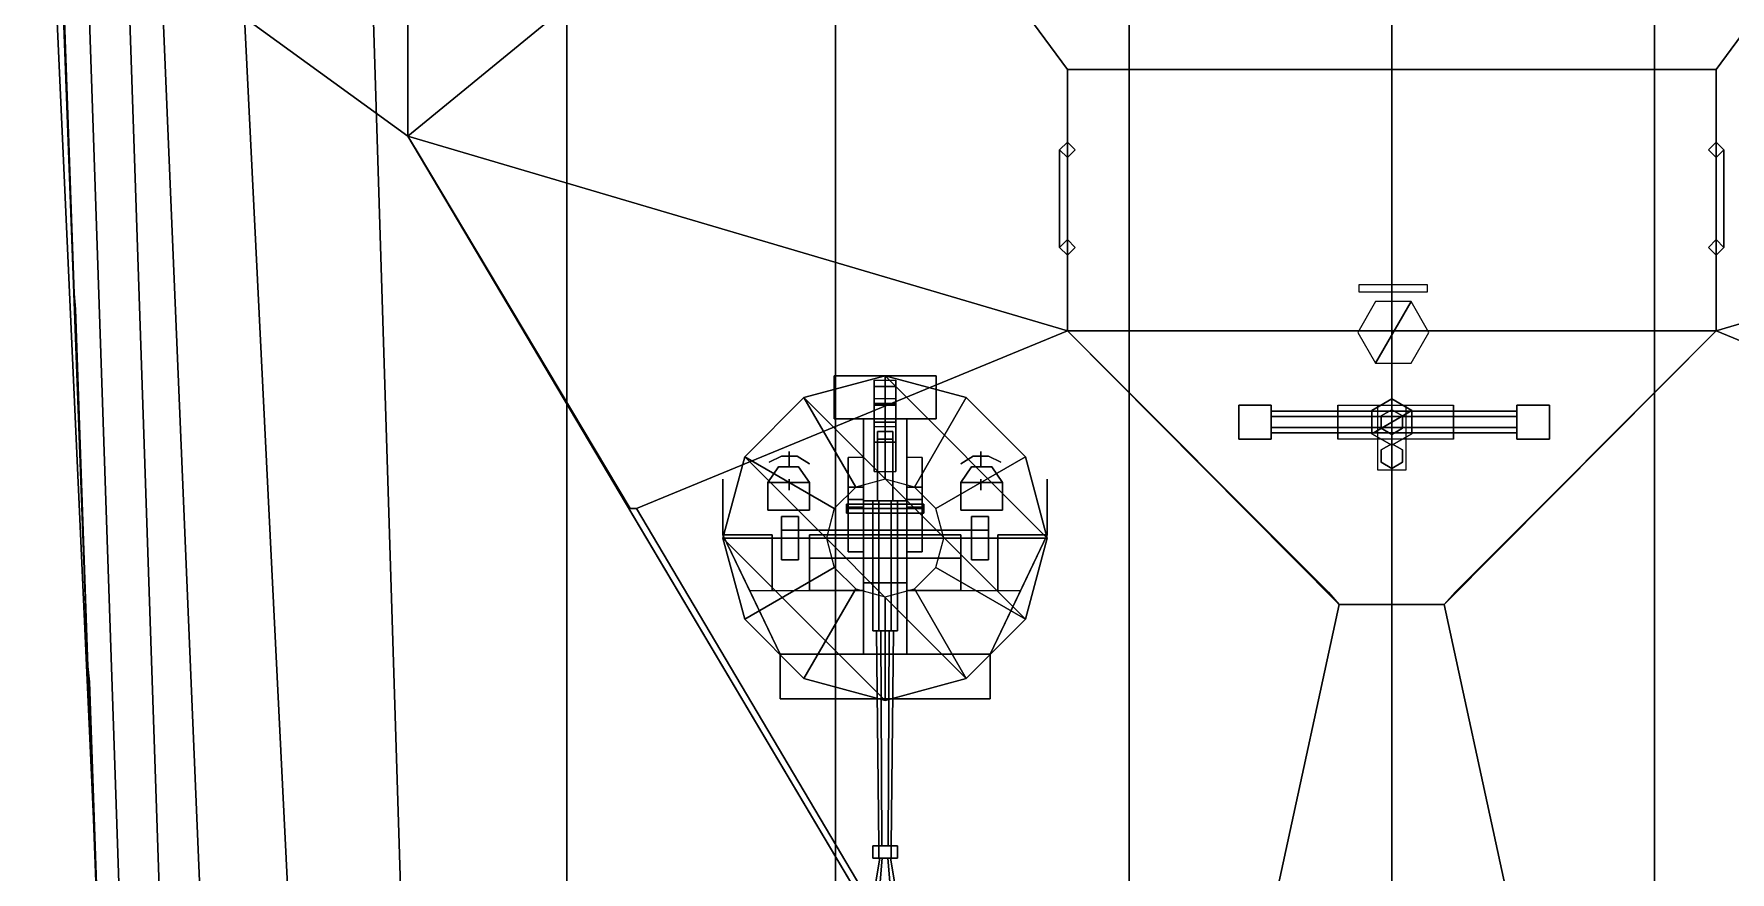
# Model space of a CAD drawing. Header units: millimetres. Extents: x -9 to 9, y -100 to 98.
# Drawn here: x -8.79 to 2.19, y -44.57 to -39.15 of the extents above; entities that cross this region are included whole.
import ezdxf

# ---------------------------------------------------------------- set-up
doc = ezdxf.new("R2010")
doc.units = ezdxf.units.MM
for name, color, linetype in [('gun', 1, 'Continuous'), ('railings', 6, 'Continuous'), ('rangefinders', 2, 'Continuous'), ('sleeve', 5, 'Continuous'), ('superstructure', 3, 'Continuous'), ('turret', 2, 'Continuous')]:
    doc.layers.add(name, color=color, linetype=linetype)

msp = doc.modelspace()

# ---------------------------------------------------------------- linework, layer by layer
for points in [[(-8.68, -38.17, 3.52), (-8.46, -38.17, 0.64), (-7.96, -52.88, 1.16), (-8.01, -52.88, 3.52)], [(-8.63, -38.17, 4.91), (-8.68, -38.17, 3.52), (-8.01, -52.88, 3.52), (-8.08, -52.88, 4.91)], [(-8.46, -38.17, 0.64), (-8.2, -38.17, -1.15), (-7.7, -52.88, -0.1), (-7.96, -52.88, 1.16)], [(-8.2, -38.17, -1.15), (-7.99, -38.17, -1.86), (-7.37, -52.88, -1.01), (-7.7, -52.88, -0.1)], [(-7.99, -38.17, -1.86), (-7.47, -38.17, -2.84), (-6.74, -52.88, -2.09), (-7.37, -52.88, -1.01)], [(-7.47, -38.17, -2.84), (-6.62, -38.17, -3.81), (-6.16, -52.88, -2.72), (-6.74, -52.88, -2.09)], [(-6.62, -38.17, -3.81), (-5.34, -38.17, -4.64), (-5.34, -52.88, -3.38), (-6.16, -52.88, -2.72)], [(-5.34, -38.17, -4.64), (-3.6, -38.17, -5.19), (-3.6, -52.88, -4.47), (-5.34, -52.88, -3.38)], [(-3.6, -38.17, -5.19), (-1.7, -38.17, -5.62), (-1.7, -52.88, -5.37), (-3.6, -52.88, -4.47)], [(0, -52.88, -5.97), (-1.7, -52.88, -5.37), (-1.7, -38.17, -5.62), (0, -38.17, -5.97)], [(0, -38.17, -5.97), (1.7, -38.17, -5.62), (1.7, -52.88, -5.37), (0, -52.88, -5.97)], [(3.6, -52.88, -4.47), (1.7, -52.88, -5.37), (1.7, -38.17, -5.62), (3.6, -38.17, -5.19)]]:
    msp.add_3dface(points)
at = {"layer": 'gun'}
for points in [[(-3.3, -44.4, 8.275), (-3.32, -44.4, 8.31), (-3.335, -43.01, 8.31), (-3.308, -43.01, 8.262)], [(-3.32, -44.4, 8.31), (-3.3, -44.4, 8.345), (-3.308, -43.01, 8.358), (-3.335, -43.01, 8.31)], [(-3.3, -44.4, 8.345), (-3.26, -44.4, 8.345), (-3.253, -43.01, 8.358), (-3.308, -43.01, 8.358)], [(-3.26, -44.4, 8.275), (-3.3, -44.4, 8.275), (-3.308, -43.01, 8.262), (-3.253, -43.01, 8.262)], [(-3.24, -44.4, 8.31), (-3.26, -44.4, 8.275), (-3.253, -43.01, 8.262), (-3.225, -43.01, 8.31)], [(-3.26, -44.4, 8.345), (-3.24, -44.4, 8.31), (-3.225, -43.01, 8.31), (-3.253, -43.01, 8.358)], [(-3.24, -44.4, 8.241), (-3.32, -44.4, 8.241), (-3.36, -44.4, 8.31), (-3.2, -44.4, 8.31)], [(-3.2, -44.4, 8.31), (-3.36, -44.4, 8.31), (-3.32, -44.4, 8.379), (-3.24, -44.4, 8.379)], [(-3.36, -44.4, 8.31), (-3.32, -44.4, 8.241), (-3.32, -44.48, 8.241), (-3.36, -44.48, 8.31)], [(-3.32, -44.4, 8.379), (-3.36, -44.4, 8.31), (-3.36, -44.48, 8.31), (-3.32, -44.48, 8.379)], [(-3.24, -44.4, 8.379), (-3.32, -44.4, 8.379), (-3.32, -44.48, 8.379), (-3.24, -44.48, 8.379)], [(-3.32, -44.4, 8.241), (-3.24, -44.4, 8.241), (-3.24, -44.48, 8.241), (-3.32, -44.48, 8.241)], [(-3.24, -44.4, 8.241), (-3.2, -44.4, 8.31), (-3.2, -44.48, 8.31), (-3.24, -44.48, 8.241)], [(-3.2, -44.4, 8.31), (-3.24, -44.4, 8.379), (-3.24, -44.48, 8.379), (-3.2, -44.48, 8.31)], [(-3.2, -44.48, 8.31), (-3.36, -44.48, 8.31), (-3.32, -44.48, 8.241), (-3.24, -44.48, 8.241)], [(-3.24, -44.48, 8.379), (-3.32, -44.48, 8.379), (-3.36, -44.48, 8.31), (-3.2, -44.48, 8.31)], [(-3.315, -44.48, 8.31), (-3.298, -44.48, 8.28), (-3.313, -44.66, 8.254), (-3.345, -44.66, 8.31)], [(-3.298, -44.48, 8.34), (-3.315, -44.48, 8.31), (-3.345, -44.66, 8.31), (-3.313, -44.66, 8.366)], [(-3.298, -44.48, 8.28), (-3.263, -44.48, 8.28), (-3.248, -44.66, 8.254), (-3.313, -44.66, 8.254)], [(-3.263, -44.48, 8.34), (-3.298, -44.48, 8.34), (-3.313, -44.66, 8.366), (-3.248, -44.66, 8.366)], [(-3.263, -44.48, 8.28), (-3.245, -44.48, 8.31), (-3.215, -44.66, 8.31), (-3.248, -44.66, 8.254)], [(-3.245, -44.48, 8.31), (-3.263, -44.48, 8.34), (-3.248, -44.66, 8.366), (-3.215, -44.66, 8.31)]]:
    msp.add_3dface(points, dxfattribs=at)
at = {"layer": 'railings'}
for points in [[(-6.37, -39.81, 8.29), (-6.37, -37.29, 8.29), (-6.37, -37.29, 8.18), (-6.37, -39.81, 8.18)], [(-6.37, -39.81, 8.18), (-6.37, -37.29, 8.18), (-6.37, -37.29, 8.29), (-6.37, -39.81, 8.29)], [(-6.37, -39.81, 7.82), (-6.37, -37.29, 7.82), (-6.37, -37.29, 7.71), (-6.37, -39.81, 7.71)], [(-6.37, -39.81, 7.71), (-6.37, -37.29, 7.71), (-6.37, -37.29, 7.82), (-6.37, -39.81, 7.82)], [(-8.53, -40.83, 5.83), (-8.62, -38.27, 5.83), (-8.62, -38.27, 5.94), (-8.53, -40.83, 5.94)], [(-8.53, -40.83, 5.94), (-8.62, -38.27, 5.94), (-8.62, -38.27, 5.83), (-8.53, -40.83, 5.83)], [(-8.53, -40.83, 5.47), (-8.62, -38.27, 5.47), (-8.62, -38.27, 5.36), (-8.53, -40.83, 5.36)], [(-8.53, -40.83, 5.36), (-8.62, -38.27, 5.36), (-8.62, -38.27, 5.47), (-8.53, -40.83, 5.47)], [(-2.1, -39.85, 10.93), (-2.1, -39.38, 10.93), (-2.1, -39.38, 11.04), (-2.1, -39.85, 11.04)], [(-2.1, -39.85, 11.04), (-2.1, -39.38, 11.04), (-2.1, -39.38, 10.93), (-2.1, -39.85, 10.93)], [(-2.1, -39.85, 11.51), (-2.1, -39.38, 11.51), (-2.1, -39.38, 11.4), (-2.1, -39.85, 11.4)], [(-2.1, -39.85, 11.4), (-2.1, -39.38, 11.4), (-2.1, -39.38, 11.51), (-2.1, -39.85, 11.51)], [(-2.01, -39.38, 10.48), (-2.01, -39.38, 11.51), (-2.1, -39.38, 11.51), (-2.1, -39.38, 10.48)], [(-2.1, -39.38, 10.48), (-2.1, -39.38, 11.51), (-2.01, -39.38, 11.51), (-2.01, -39.38, 10.48)], [(2.01, -39.38, 10.93), (-2.01, -39.38, 10.93), (-2.01, -39.38, 11.04), (2.01, -39.38, 11.04)], [(2.01, -39.38, 11.04), (-2.01, -39.38, 11.04), (-2.01, -39.38, 10.93), (2.01, -39.38, 10.93)], [(2.01, -39.38, 11.51), (-2.01, -39.38, 11.51), (-2.01, -39.38, 11.4), (2.01, -39.38, 11.4)], [(2.01, -39.38, 11.4), (-2.01, -39.38, 11.4), (-2.01, -39.38, 11.51), (2.01, -39.38, 11.51)], [(2.1, -39.38, 10.48), (2.1, -39.38, 11.51), (2.01, -39.38, 11.51), (2.01, -39.38, 10.48)], [(2.01, -39.38, 10.48), (2.01, -39.38, 11.51), (2.1, -39.38, 11.51), (2.1, -39.38, 10.48)], [(2.1, -39.85, 11.51), (2.1, -39.38, 11.51), (2.1, -39.38, 11.4), (2.1, -39.85, 11.4)], [(2.1, -39.85, 11.4), (2.1, -39.38, 11.4), (2.1, -39.38, 11.51), (2.1, -39.85, 11.51)], [(2.1, -39.85, 10.93), (2.1, -39.38, 10.93), (2.1, -39.38, 11.04), (2.1, -39.85, 11.04)], [(2.1, -39.85, 11.04), (2.1, -39.38, 11.04), (2.1, -39.38, 10.93), (2.1, -39.85, 10.93)], [(-6.31, -39.91, 7.26), (-6.31, -39.91, 8.29), (-6.37, -39.81, 8.29), (-6.37, -39.81, 7.26)], [(-6.37, -39.81, 7.26), (-6.37, -39.81, 8.29), (-6.31, -39.91, 8.29), (-6.31, -39.91, 7.26)], [(-4.93, -42.22, 8.18), (-6.31, -39.91, 8.18), (-6.31, -39.91, 8.29), (-4.93, -42.22, 8.29)], [(-4.93, -42.22, 8.29), (-6.31, -39.91, 8.29), (-6.31, -39.91, 8.18), (-4.93, -42.22, 8.18)], [(-4.93, -42.22, 7.82), (-6.31, -39.91, 7.82), (-6.31, -39.91, 7.71), (-4.93, -42.22, 7.71)], [(-4.93, -42.22, 7.71), (-6.31, -39.91, 7.71), (-6.31, -39.91, 7.82), (-4.93, -42.22, 7.82)], [(-2.1, -41.07, 11.04), (-2.1, -40.58, 11.04), (-2.1, -40.58, 10.93), (-2.1, -41.07, 10.93)], [(-2.1, -41.07, 10.93), (-2.1, -40.58, 10.93), (-2.1, -40.58, 11.04), (-2.1, -41.07, 11.04)], [(-2.1, -41.07, 11.4), (-2.1, -40.58, 11.4), (-2.1, -40.58, 11.51), (-2.1, -41.07, 11.51)], [(-2.1, -41.07, 11.51), (-2.1, -40.58, 11.51), (-2.1, -40.58, 11.4), (-2.1, -41.07, 11.4)], [(2.1, -41.07, 11.51), (2.1, -40.58, 11.51), (2.1, -40.58, 11.4), (2.1, -41.07, 11.4)], [(2.1, -41.07, 11.4), (2.1, -40.58, 11.4), (2.1, -40.58, 11.51), (2.1, -41.07, 11.51)], [(2.1, -41.07, 10.93), (2.1, -40.58, 10.93), (2.1, -40.58, 11.04), (2.1, -41.07, 11.04)], [(2.1, -41.07, 11.04), (2.1, -40.58, 11.04), (2.1, -40.58, 10.93), (2.1, -41.07, 10.93)], [(-8.53, -40.83, 4.91), (-8.53, -40.83, 5.94), (-8.52, -40.93, 5.94), (-8.52, -40.93, 4.91)], [(-8.52, -40.93, 4.91), (-8.52, -40.93, 5.94), (-8.53, -40.83, 5.94), (-8.53, -40.83, 4.91)], [(-8.44, -43.24, 5.94), (-8.52, -40.93, 5.94), (-8.52, -40.93, 5.83), (-8.44, -43.24, 5.83)], [(-8.44, -43.24, 5.83), (-8.52, -40.93, 5.83), (-8.52, -40.93, 5.94), (-8.44, -43.24, 5.94)], [(-8.44, -43.24, 5.36), (-8.52, -40.93, 5.36), (-8.52, -40.93, 5.47), (-8.44, -43.24, 5.47)], [(-8.44, -43.24, 5.47), (-8.52, -40.93, 5.47), (-8.52, -40.93, 5.36), (-8.44, -43.24, 5.36)], [(-0.41, -42.76, 11.51), (-2.1, -41.07, 11.51), (-2.1, -41.07, 11.4), (-0.41, -42.76, 11.4)], [(-0.41, -42.76, 11.4), (-2.1, -41.07, 11.4), (-2.1, -41.07, 11.51), (-0.41, -42.76, 11.51)], [(-0.41, -42.76, 10.93), (-2.1, -41.07, 10.93), (-2.1, -41.07, 11.04), (-0.41, -42.76, 11.04)], [(-0.41, -42.76, 11.04), (-2.1, -41.07, 11.04), (-2.1, -41.07, 10.93), (-0.41, -42.76, 10.93)], [(0.41, -42.76, 11.51), (2.1, -41.07, 11.51), (2.1, -41.07, 11.4), (0.41, -42.76, 11.4)], [(0.41, -42.76, 11.4), (2.1, -41.07, 11.4), (2.1, -41.07, 11.51), (0.41, -42.76, 11.51)], [(0.41, -42.76, 10.93), (2.1, -41.07, 10.93), (2.1, -41.07, 11.04), (0.41, -42.76, 11.04)], [(0.41, -42.76, 11.04), (2.1, -41.07, 11.04), (2.1, -41.07, 10.93), (0.41, -42.76, 10.93)], [(-0.34, -42.84, 10.48), (-0.34, -42.84, 11.51), (-0.41, -42.76, 11.51), (-0.41, -42.76, 10.48)], [(-0.41, -42.76, 10.48), (-0.41, -42.76, 11.51), (-0.34, -42.84, 11.51), (-0.34, -42.84, 10.48)], [(0.41, -42.76, 10.48), (0.41, -42.76, 11.51), (0.34, -42.84, 11.51), (0.34, -42.84, 10.48)], [(0.34, -42.84, 10.48), (0.34, -42.84, 11.51), (0.41, -42.76, 11.51), (0.41, -42.76, 10.48)], [(0.34, -42.84, 11.4), (-0.34, -42.84, 11.4), (-0.34, -42.84, 11.51), (0.34, -42.84, 11.51)], [(0.34, -42.84, 11.51), (-0.34, -42.84, 11.51), (-0.34, -42.84, 11.4), (0.34, -42.84, 11.4)], [(0.34, -42.84, 11.04), (-0.34, -42.84, 11.04), (-0.34, -42.84, 10.93), (0.34, -42.84, 10.93)], [(0.34, -42.84, 10.93), (-0.34, -42.84, 10.93), (-0.34, -42.84, 11.04), (0.34, -42.84, 11.04)], [(-8.44, -43.24, 4.91), (-8.44, -43.24, 5.94), (-8.43, -43.34, 5.94), (-8.43, -43.34, 4.91)], [(-8.43, -43.34, 4.91), (-8.43, -43.34, 5.94), (-8.44, -43.24, 5.94), (-8.44, -43.24, 4.91)], [(-8.35, -45.65, 5.94), (-8.43, -43.34, 5.94), (-8.43, -43.34, 5.83), (-8.35, -45.65, 5.83)], [(-8.35, -45.65, 5.83), (-8.43, -43.34, 5.83), (-8.43, -43.34, 5.94), (-8.35, -45.65, 5.94)], [(-8.35, -45.65, 5.36), (-8.43, -43.34, 5.36), (-8.43, -43.34, 5.47), (-8.35, -45.65, 5.47)], [(-8.35, -45.65, 5.47), (-8.43, -43.34, 5.47), (-8.43, -43.34, 5.36), (-8.35, -45.65, 5.36)]]:
    msp.add_3dface(points, dxfattribs=at)
at = {"layer": 'rangefinders'}
for points in [[(-0.21, -40.77, 11.67), (0.23, -40.77, 11.67), (0.23, -40.82, 11.39), (-0.21, -40.82, 11.39)], [(0, -40.82, 11.17), (0, -40.82, 11.39), (0, -40.77, 11.67), (0, -40.78, 11.15)], [(0, -41.07, 11.17), (0, -40.82, 11.17), (0, -40.78, 11.15), (0, -41.14, 11.14)], [(-0.105, -41.279, 11.17), (0.125, -40.881, 11.17), (-0.105, -40.881, 11.17), (-0.22, -41.08, 11.17)], [(0.125, -41.279, 11.17), (0.24, -41.08, 11.17), (0.125, -40.881, 11.17), (-0.105, -41.279, 11.17)], [(0, -41.49, 11.06), (0, -41.16, 11.17), (0, -41.07, 11.17), (0, -41.49, 10.99)], [(0, -41.58, 11.06), (0, -41.49, 11.06), (0, -41.49, 10.99), (0, -41.58, 10.99)], [(-0.99, -41.55, 12.11), (-0.99, -41.77, 12.11), (-0.78, -41.77, 12.11), (-0.78, -41.55, 12.11)], [(-0.78, -41.55, 11.89), (-0.99, -41.55, 11.89), (-0.99, -41.55, 12.11), (-0.78, -41.55, 12.11)], [(-0.99, -41.55, 11.89), (-0.99, -41.77, 11.89), (-0.99, -41.77, 12.11), (-0.99, -41.55, 12.11)], [(-0.78, -41.77, 11.89), (-0.99, -41.77, 11.89), (-0.99, -41.55, 11.89), (-0.78, -41.55, 11.89)], [(-0.78, -41.55, 12.11), (-0.78, -41.77, 12.11), (-0.78, -41.77, 11.89), (-0.78, -41.55, 11.89)], [(0.81, -41.625, 12.061), (0.81, -41.59, 12), (-0.78, -41.59, 12), (-0.78, -41.625, 12.061)], [(0.81, -41.59, 12), (0.81, -41.625, 11.939), (-0.78, -41.625, 11.939), (-0.78, -41.59, 12)], [(0.4, -41.77, 11.71), (-0.35, -41.77, 11.71), (-0.35, -41.55, 11.71), (0.4, -41.55, 11.71)], [(-0.35, -41.77, 11.71), (-0.35, -41.77, 12.16), (-0.35, -41.55, 12.16), (-0.35, -41.55, 11.71)], [(0, -41.51, 10.48), (-0.13, -41.585, 10.48), (-0.13, -41.585, 10.91), (0, -41.51, 10.91)], [(0, -41.51, 10.91), (-0.13, -41.585, 10.91), (-0.13, -41.735, 10.91), (0.13, -41.585, 10.91)], [(-0.13, -41.585, 10.48), (-0.13, -41.735, 10.48), (-0.13, -41.735, 10.91), (-0.13, -41.585, 10.91)], [(0.13, -41.585, 10.91), (-0.13, -41.735, 10.91), (0, -41.81, 10.91), (0.13, -41.735, 10.91)], [(0.09, -41.97, 11.54), (-0.09, -41.97, 11.54), (-0.09, -41.55, 11.54), (0.09, -41.55, 11.54)], [(0.09, -41.97, 11.33), (-0.09, -41.97, 11.33), (-0.09, -41.55, 11.33), (0.09, -41.55, 11.33)], [(0, -41.58, 10.91), (-0.069, -41.62, 10.91), (-0.069, -41.62, 11.71), (0, -41.58, 11.71)], [(0.13, -41.585, 10.48), (0, -41.51, 10.48), (0, -41.51, 10.91), (0.13, -41.585, 10.91)], [(0.069, -41.62, 10.91), (0, -41.58, 10.91), (0, -41.58, 11.71), (0.069, -41.62, 11.71)], [(0.13, -41.735, 10.48), (0.13, -41.585, 10.48), (0.13, -41.585, 10.91), (0.13, -41.735, 10.91)], [(0.4, -41.77, 11.71), (0.4, -41.77, 12.16), (0.4, -41.55, 12.16), (0.4, -41.55, 11.71)], [(1.02, -41.55, 11.89), (0.81, -41.55, 11.89), (0.81, -41.55, 12.11), (1.02, -41.55, 12.11)], [(0.81, -41.55, 11.89), (0.81, -41.77, 11.89), (0.81, -41.77, 12.11), (0.81, -41.55, 12.11)], [(1.02, -41.77, 11.89), (0.81, -41.77, 11.89), (0.81, -41.55, 11.89), (1.02, -41.55, 11.89)], [(0.81, -41.55, 12.11), (0.81, -41.77, 12.11), (1.02, -41.77, 12.11), (1.02, -41.55, 12.11)], [(1.02, -41.55, 12.11), (1.02, -41.77, 12.11), (1.02, -41.77, 11.89), (1.02, -41.55, 11.89)], [(0.81, -41.695, 12.061), (0.81, -41.625, 12.061), (-0.78, -41.625, 12.061), (-0.78, -41.695, 12.061)], [(0.81, -41.625, 11.939), (0.81, -41.695, 11.939), (-0.78, -41.695, 11.939), (-0.78, -41.625, 11.939)], [(0.81, -41.73, 12), (0.81, -41.695, 12.061), (-0.78, -41.695, 12.061), (-0.78, -41.73, 12)], [(0.81, -41.695, 11.939), (0.81, -41.73, 12), (-0.78, -41.73, 12), (-0.78, -41.695, 11.939)], [(-0.069, -41.62, 10.91), (-0.069, -41.7, 10.91), (-0.069, -41.7, 11.71), (-0.069, -41.62, 11.71)], [(-0.069, -41.7, 10.91), (0, -41.74, 10.91), (0, -41.74, 11.71), (-0.069, -41.7, 11.71)], [(0, -41.74, 10.91), (0.069, -41.7, 10.91), (0.069, -41.7, 11.71), (0, -41.74, 11.71)], [(0.069, -41.7, 10.91), (0.069, -41.62, 10.91), (0.069, -41.62, 11.71), (0.069, -41.7, 11.71)], [(-0.78, -41.77, 12.11), (-0.99, -41.77, 12.11), (-0.99, -41.77, 11.89), (-0.78, -41.77, 11.89)], [(-0.13, -41.735, 10.48), (0, -41.81, 10.48), (0, -41.81, 10.91), (-0.13, -41.735, 10.91)], [(0, -41.8, 11.24), (-0.069, -41.84, 11.24), (-0.069, -41.84, 11.65), (0, -41.8, 11.65)], [(0, -41.96, 11.65), (0, -41.8, 11.65), (-0.069, -41.84, 11.65), (-0.069, -41.92, 11.65)], [(0, -41.8, 11.24), (0, -41.96, 11.24), (-0.069, -41.92, 11.24), (-0.069, -41.84, 11.24)], [(0, -41.81, 10.48), (0.13, -41.735, 10.48), (0.13, -41.735, 10.91), (0, -41.81, 10.91)], [(0.069, -41.84, 11.24), (0, -41.8, 11.24), (0, -41.8, 11.65), (0.069, -41.84, 11.65)], [(0.069, -41.92, 11.65), (0.069, -41.84, 11.65), (0, -41.8, 11.65), (0, -41.96, 11.65)], [(0.069, -41.84, 11.24), (0.069, -41.92, 11.24), (0, -41.96, 11.24), (0, -41.8, 11.24)], [(1.02, -41.77, 12.11), (0.81, -41.77, 12.11), (0.81, -41.77, 11.89), (1.02, -41.77, 11.89)], [(-0.069, -41.84, 11.24), (-0.069, -41.92, 11.24), (-0.069, -41.92, 11.65), (-0.069, -41.84, 11.65)], [(-0.069, -41.92, 11.24), (0, -41.96, 11.24), (0, -41.96, 11.65), (-0.069, -41.92, 11.65)], [(0, -41.96, 11.24), (0.069, -41.92, 11.24), (0.069, -41.92, 11.65), (0, -41.96, 11.65)], [(0.069, -41.92, 11.24), (0.069, -41.84, 11.24), (0.069, -41.84, 11.65), (0.069, -41.92, 11.65)]]:
    msp.add_3dface(points, dxfattribs=at)
at = {"layer": 'sleeve'}
for points in [[(-3.61, -41.36, 8.06), (-3.61, -41.64, 8.06), (-3.61, -41.64, 8.42), (-3.61, -41.36, 8.42)], [(-2.95, -41.36, 8.42), (-2.95, -41.36, 8.06), (-3.61, -41.36, 8.06), (-3.61, -41.36, 8.42)], [(-2.95, -41.36, 8.06), (-2.95, -41.64, 8.06), (-3.61, -41.64, 8.06), (-3.61, -41.36, 8.06)], [(-3.61, -41.36, 8.42), (-3.61, -41.64, 8.42), (-2.95, -41.64, 8.42), (-2.95, -41.36, 8.42)], [(-3.21, -41.39, 8.06), (-3.21, -41.43, 7.85), (-3.35, -41.43, 7.85), (-3.35, -41.39, 8.06)], [(-3.35, -41.43, 7.85), (-3.35, -41.54, 7.9), (-3.35, -41.51, 8.06), (-3.35, -41.39, 8.06)], [(-3.21, -41.51, 8.06), (-3.21, -41.54, 7.9), (-3.21, -41.43, 7.85), (-3.21, -41.39, 8.06)], [(-2.95, -41.64, 8.42), (-2.95, -41.64, 8.06), (-2.95, -41.36, 8.06), (-2.95, -41.36, 8.42)], [(-3.21, -41.43, 7.85), (-3.21, -41.55, 7.64), (-3.35, -41.55, 7.64), (-3.35, -41.43, 7.85)], [(-3.35, -41.55, 7.64), (-3.35, -41.66, 7.69), (-3.35, -41.54, 7.9), (-3.35, -41.43, 7.85)], [(-3.21, -41.54, 7.9), (-3.21, -41.66, 7.69), (-3.21, -41.55, 7.64), (-3.21, -41.43, 7.85)], [(-3.35, -41.51, 8.06), (-3.35, -41.54, 7.9), (-3.21, -41.54, 7.9), (-3.21, -41.51, 8.06)], [(-3.35, -41.54, 7.9), (-3.35, -41.66, 7.69), (-3.21, -41.66, 7.69), (-3.21, -41.54, 7.9)], [(-3.21, -41.55, 7.64), (-3.21, -41.66, 7.52), (-3.35, -41.66, 7.52), (-3.35, -41.55, 7.64)], [(-3.35, -41.66, 7.52), (-3.35, -41.79, 7.57), (-3.35, -41.66, 7.69), (-3.35, -41.55, 7.64)], [(-3.21, -41.66, 7.69), (-3.21, -41.79, 7.57), (-3.21, -41.66, 7.52), (-3.21, -41.55, 7.64)], [(-3.61, -41.64, 8.42), (-3.61, -41.64, 8.06), (-2.95, -41.64, 8.06), (-2.95, -41.64, 8.42)], [(-3.42, -41.64, 8.11), (-3.42, -42.17, 8.11), (-3.42, -42.17, 8.38), (-3.42, -41.64, 8.38)], [(-3.14, -41.64, 8.11), (-3.14, -42.17, 8.11), (-3.42, -42.17, 8.11), (-3.42, -41.64, 8.11)], [(-3.42, -41.64, 8.38), (-3.42, -42.17, 8.38), (-3.14, -42.17, 8.38), (-3.14, -41.64, 8.38)], [(-3.35, -41.66, 7.69), (-3.35, -41.79, 7.57), (-3.21, -41.79, 7.57), (-3.21, -41.66, 7.69)], [(-3.21, -41.66, 7.52), (-3.21, -41.69, 7.49), (-3.35, -41.69, 7.49), (-3.35, -41.66, 7.52)], [(-3.35, -41.8, 7.42), (-3.35, -41.98, 7.47), (-3.35, -41.79, 7.57), (-3.35, -41.66, 7.52)], [(-3.23, -41.72, 8.47), (-3.23, -41.72, 8.38), (-3.33, -41.72, 8.38), (-3.33, -41.72, 8.47)], [(-3.33, -41.72, 8.47), (-3.33, -41.77, 8.6), (-3.23, -41.77, 8.6), (-3.23, -41.72, 8.47)], [(-3.33, -41.72, 8.38), (-3.33, -41.77, 8.38), (-3.33, -41.77, 8.6), (-3.33, -41.72, 8.47)], [(-3.23, -41.77, 8.6), (-3.23, -41.77, 8.38), (-3.23, -41.72, 8.38), (-3.23, -41.72, 8.47)], [(-3.21, -41.79, 7.57), (-3.21, -41.98, 7.47), (-3.21, -41.8, 7.42), (-3.21, -41.66, 7.52)], [(-3.14, -42.17, 8.38), (-3.14, -42.17, 8.11), (-3.14, -41.64, 8.11), (-3.14, -41.64, 8.38)], [(-3.35, -41.79, 7.57), (-3.35, -41.98, 7.47), (-3.21, -41.98, 7.47), (-3.21, -41.79, 7.57)], [(-3.33, -41.77, 8.6), (-3.33, -42.17, 8.44), (-3.23, -42.17, 8.44), (-3.23, -41.77, 8.6)], [(-3.33, -41.77, 8.38), (-3.33, -42.17, 8.38), (-3.33, -42.17, 8.44), (-3.33, -41.77, 8.6)], [(-3.23, -42.17, 8.44), (-3.23, -42.17, 8.38), (-3.23, -41.77, 8.38), (-3.23, -41.77, 8.6)], [(-3.84, -42.27, 8.53), (-3.84, -42.27, 8.4), (-3.95, -42.27, 8.4), (-3.95, -42.27, 8.53)], [(-3.95, -42.27, 8.53), (-3.95, -42.27, 8.4), (-3.95, -42.55, 8.4), (-3.95, -42.55, 8.53)], [(-3.95, -42.27, 8.4), (-3.84, -42.27, 8.4), (-3.84, -42.55, 8.4), (-3.95, -42.55, 8.4)], [(-3.95, -42.55, 8.53), (-3.84, -42.55, 8.53), (-3.84, -42.27, 8.53), (-3.95, -42.27, 8.53)], [(-3.84, -42.55, 8.53), (-3.84, -42.55, 8.4), (-3.84, -42.27, 8.4), (-3.84, -42.27, 8.53)], [(-3.03, -42.19, 8.24), (-3.03, -42.22, 8.21), (-3.53, -42.22, 8.21), (-3.53, -42.19, 8.24)], [(-3.03, -42.22, 8.27), (-3.03, -42.19, 8.24), (-3.53, -42.19, 8.24), (-3.53, -42.22, 8.27)], [(-3.53, -42.25, 8.24), (-3.53, -42.22, 8.27), (-3.53, -42.19, 8.24), (-3.53, -42.22, 8.21)], [(-3.03, -42.22, 8.21), (-3.03, -42.25, 8.24), (-3.53, -42.25, 8.24), (-3.53, -42.22, 8.21)], [(-3.03, -42.25, 8.24), (-3.03, -42.22, 8.27), (-3.53, -42.22, 8.27), (-3.53, -42.25, 8.24)], [(-3.42, -42.17, 8.11), (-3.42, -42.7, 8.11), (-3.42, -42.7, 8.24), (-3.42, -42.17, 8.24)], [(-3.42, -42.17, 8.38), (-3.42, -42.17, 8.11), (-3.14, -42.17, 8.11), (-3.14, -42.17, 8.38)], [(-3.14, -42.17, 8.11), (-3.14, -42.7, 8.11), (-3.42, -42.7, 8.11), (-3.42, -42.17, 8.11)], [(-3.42, -42.17, 8.24), (-3.42, -42.7, 8.24), (-3.14, -42.7, 8.24), (-3.14, -42.17, 8.24)], [(-3.36, -42.17, 8.31), (-3.32, -42.17, 8.241), (-3.32, -43.01, 8.241), (-3.36, -43.01, 8.31)], [(-3.32, -42.17, 8.379), (-3.36, -42.17, 8.31), (-3.36, -43.01, 8.31), (-3.32, -43.01, 8.379)], [(-3.33, -42.17, 8.44), (-3.33, -42.17, 8.38), (-3.23, -42.17, 8.38), (-3.23, -42.17, 8.44)], [(-3.24, -42.17, 8.379), (-3.32, -42.17, 8.379), (-3.32, -43.01, 8.379), (-3.24, -43.01, 8.379)], [(-3.32, -42.17, 8.241), (-3.24, -42.17, 8.241), (-3.24, -43.01, 8.241), (-3.32, -43.01, 8.241)], [(-3.24, -42.17, 8.241), (-3.2, -42.17, 8.31), (-3.2, -43.01, 8.31), (-3.24, -43.01, 8.241)], [(-3.2, -42.17, 8.31), (-3.24, -42.17, 8.379), (-3.24, -43.01, 8.379), (-3.2, -43.01, 8.31)], [(-3.14, -42.7, 8.24), (-3.14, -42.7, 8.11), (-3.14, -42.17, 8.11), (-3.14, -42.17, 8.24)], [(-3.03, -42.22, 8.21), (-3.03, -42.19, 8.24), (-3.03, -42.22, 8.27), (-3.03, -42.25, 8.24)], [(-2.72, -42.27, 8.4), (-2.61, -42.27, 8.4), (-2.61, -42.55, 8.4), (-2.72, -42.55, 8.4)], [(-2.72, -42.27, 8.53), (-2.72, -42.27, 8.4), (-2.72, -42.55, 8.4), (-2.72, -42.55, 8.53)], [(-2.72, -42.55, 8.53), (-2.61, -42.55, 8.53), (-2.61, -42.27, 8.53), (-2.72, -42.27, 8.53)], [(-2.61, -42.27, 8.53), (-2.61, -42.27, 8.4), (-2.72, -42.27, 8.4), (-2.72, -42.27, 8.53)], [(-2.61, -42.55, 8.53), (-2.61, -42.55, 8.4), (-2.61, -42.27, 8.4), (-2.61, -42.27, 8.53)], [(-3.95, -42.36, 8.35), (-2.61, -42.36, 8.35), (-2.61, -42.41, 8.35), (-3.95, -42.41, 8.35)], [(-2.61, -42.36, 8.4), (-2.61, -42.36, 8.35), (-3.95, -42.36, 8.35), (-3.95, -42.36, 8.4)], [(-3.95, -42.36, 8.4), (-3.95, -42.36, 8.35), (-3.95, -42.41, 8.35), (-3.95, -42.41, 8.4)], [(-3.84, -42.41, 8.4), (-2.72, -42.41, 8.4), (-2.72, -42.36, 8.4), (-3.84, -42.36, 8.4)], [(-2.61, -42.41, 8.4), (-2.61, -42.41, 8.35), (-2.61, -42.36, 8.35), (-2.61, -42.36, 8.4)], [(-3.95, -42.41, 8.35), (-2.61, -42.41, 8.35), (-2.61, -42.41, 8.4), (-3.95, -42.41, 8.4)], [(-3.95, -42.55, 8.4), (-3.84, -42.55, 8.4), (-3.84, -42.55, 8.53), (-3.95, -42.55, 8.53)], [(-2.72, -42.55, 8.4), (-2.61, -42.55, 8.4), (-2.61, -42.55, 8.53), (-2.72, -42.55, 8.53)], [(-3.42, -42.7, 8.24), (-3.42, -42.7, 8.11), (-3.14, -42.7, 8.11), (-3.14, -42.7, 8.24)], [(-3.2, -43.01, 8.31), (-3.36, -43.01, 8.31), (-3.32, -43.01, 8.241), (-3.24, -43.01, 8.241)], [(-3.24, -43.01, 8.379), (-3.32, -43.01, 8.379), (-3.36, -43.01, 8.31), (-3.2, -43.01, 8.31)]]:
    msp.add_3dface(points, dxfattribs=at)
at = {"layer": 'superstructure'}
for points in [[(-8.63, -38.17, 4.91), (-6.37, -39.81, 4.91), (-6.37, -8.92, 4.91), (-8.79, -23.54, 4.91)], [(-3.51, -21.59, 7.26), (-6.37, -8.92, 7.26), (-6.37, -39.81, 7.26), (-3.51, -37.47, 7.26)], [(-6.37, -29.98, 4.91), (-6.37, -39.81, 4.91), (-6.37, -39.81, 7.26), (-6.37, -29.98, 7.26)], [(-2.1, -39.38, 7.26), (-3.51, -37.47, 7.26), (-6.37, -39.81, 7.26), (-2.1, -41.07, 7.26)], [(2.1, -39.38, 7.26), (3.51, -37.47, 7.26), (-3.51, -37.47, 7.26), (-2.1, -39.38, 7.26)], [(3.51, -37.47, 7.26), (2.1, -39.38, 7.26), (2.1, -41.07, 7.26), (6.37, -39.81, 7.26)], [(-8.08, -52.88, 4.91), (-1.48, -48.04, 4.91), (-6.37, -39.81, 4.91), (-8.63, -38.17, 4.91)], [(1.48, -48.04, 4.91), (8.08, -52.88, 4.91), (8.63, -38.17, 4.91), (6.37, -39.81, 4.91)], [(-2.1, -39.38, 10.48), (-2.1, -39.38, 7.26), (-2.1, -41.07, 7.26), (-2.1, -41.07, 10.48)], [(2.1, -41.07, 10.48), (2.1, -39.38, 10.48), (-2.1, -39.38, 10.48), (-2.1, -41.07, 10.48)], [(2.1, -39.38, 10.48), (2.1, -39.38, 7.26), (-2.1, -39.38, 7.26), (-2.1, -39.38, 10.48)], [(2.1, -41.07, 7.26), (2.1, -39.38, 7.26), (2.1, -39.38, 10.48), (2.1, -41.07, 10.48)], [(-6.37, -39.81, 4.91), (-1.48, -48.04, 4.91), (-1.48, -48.04, 7.26), (-6.37, -39.81, 7.26)], [(-2.1, -41.07, 7.26), (-6.37, -39.81, 7.26), (-4.938, -42.22, 7.26), (-4.89, -42.22, 7.26)], [(-2.1, -39.85, 7.26), (-2.15, -39.9, 7.26), (-2.15, -39.9, 11.62), (-2.1, -39.85, 11.62)], [(-2.1, -39.85, 11.62), (-2.15, -39.9, 11.62), (-2.1, -39.95, 11.62), (-2.05, -39.9, 11.62)], [(-2.05, -39.9, 10.48), (-2.1, -39.85, 10.48), (-2.1, -39.85, 11.62), (-2.05, -39.9, 11.62)], [(1.48, -48.04, 7.26), (1.48, -48.04, 4.91), (6.37, -39.81, 4.91), (6.37, -39.81, 7.26)], [(2.1, -39.85, 10.48), (2.05, -39.9, 10.48), (2.05, -39.9, 11.62), (2.1, -39.85, 11.62)], [(2.1, -39.95, 11.62), (2.15, -39.9, 11.62), (2.1, -39.85, 11.62), (2.05, -39.9, 11.62)], [(2.1, -41.07, 7.26), (4.89, -42.22, 7.26), (4.938, -42.22, 7.26), (6.37, -39.81, 7.26)], [(2.15, -39.9, 7.26), (2.1, -39.85, 7.26), (2.1, -39.85, 11.62), (2.15, -39.9, 11.62)], [(-2.15, -39.9, 7.26), (-2.1, -39.95, 7.26), (-2.1, -39.95, 11.62), (-2.15, -39.9, 11.62)], [(-2.15, -40.53, 8.54), (-2.1, -40.48, 8.59), (-2.1, -39.95, 8.59), (-2.15, -39.9, 8.54)], [(-2.15, -40.53, 8.26), (-2.1, -40.48, 8.31), (-2.1, -39.95, 8.31), (-2.15, -39.9, 8.26)], [(-2.1, -40.48, 8.21), (-2.15, -40.53, 8.26), (-2.15, -39.9, 8.26), (-2.1, -39.95, 8.21)], [(-2.15, -40.53, 7.91), (-2.1, -40.48, 7.96), (-2.1, -39.95, 7.96), (-2.15, -39.9, 7.91)], [(-2.1, -40.48, 7.86), (-2.15, -40.53, 7.91), (-2.15, -39.9, 7.91), (-2.1, -39.95, 7.86)], [(-2.15, -40.53, 7.63), (-2.1, -40.48, 7.68), (-2.1, -39.95, 7.68), (-2.15, -39.9, 7.63)], [(-2.1, -40.48, 7.58), (-2.15, -40.53, 7.63), (-2.15, -39.9, 7.63), (-2.1, -39.95, 7.58)], [(-2.1, -40.48, 8.49), (-2.15, -40.53, 8.54), (-2.15, -39.9, 8.54), (-2.1, -39.95, 8.49)], [(-2.15, -40.53, 9.1), (-2.1, -40.48, 9.15), (-2.1, -39.95, 9.15), (-2.15, -39.9, 9.1)], [(-2.1, -40.48, 9.05), (-2.15, -40.53, 9.1), (-2.15, -39.9, 9.1), (-2.1, -39.95, 9.05)], [(-2.15, -40.53, 8.82), (-2.1, -40.48, 8.87), (-2.1, -39.95, 8.87), (-2.15, -39.9, 8.82)], [(-2.1, -40.48, 8.77), (-2.15, -40.53, 8.82), (-2.15, -39.9, 8.82), (-2.1, -39.95, 8.77)], [(-2.15, -40.53, 9.41), (-2.1, -40.48, 9.46), (-2.1, -39.95, 9.46), (-2.15, -39.9, 9.41)], [(-2.1, -40.48, 9.36), (-2.15, -40.53, 9.41), (-2.15, -39.9, 9.41), (-2.1, -39.95, 9.36)], [(-2.15, -40.53, 9.69), (-2.1, -40.48, 9.74), (-2.1, -39.95, 9.74), (-2.15, -39.9, 9.69)], [(-2.1, -40.48, 9.64), (-2.15, -40.53, 9.69), (-2.15, -39.9, 9.69), (-2.1, -39.95, 9.64)], [(-2.15, -40.53, 10.27), (-2.1, -40.48, 10.32), (-2.1, -39.95, 10.32), (-2.15, -39.9, 10.27)], [(-2.1, -40.48, 10.22), (-2.15, -40.53, 10.27), (-2.15, -39.9, 10.27), (-2.1, -39.95, 10.22)], [(-2.15, -40.53, 9.99), (-2.1, -40.48, 10.04), (-2.1, -39.95, 10.04), (-2.15, -39.9, 9.99)], [(-2.1, -40.48, 9.94), (-2.15, -40.53, 9.99), (-2.15, -39.9, 9.99), (-2.1, -39.95, 9.94)], [(-2.1, -39.95, 10.48), (-2.05, -39.9, 10.48), (-2.05, -39.9, 11.62), (-2.1, -39.95, 11.62)], [(2.05, -39.9, 10.48), (2.1, -39.95, 10.48), (2.1, -39.95, 11.62), (2.05, -39.9, 11.62)], [(2.1, -39.95, 8.49), (2.15, -39.9, 8.54), (2.15, -40.53, 8.54), (2.1, -40.48, 8.49)], [(2.15, -39.9, 8.54), (2.1, -39.95, 8.59), (2.1, -40.48, 8.59), (2.15, -40.53, 8.54)], [(2.1, -39.95, 7.26), (2.15, -39.9, 7.26), (2.15, -39.9, 11.62), (2.1, -39.95, 11.62)], [(2.1, -39.95, 7.58), (2.15, -39.9, 7.63), (2.15, -40.53, 7.63), (2.1, -40.48, 7.58)], [(2.15, -39.9, 7.63), (2.1, -39.95, 7.68), (2.1, -40.48, 7.68), (2.15, -40.53, 7.63)], [(2.1, -39.95, 7.86), (2.15, -39.9, 7.91), (2.15, -40.53, 7.91), (2.1, -40.48, 7.86)], [(2.15, -39.9, 7.91), (2.1, -39.95, 7.96), (2.1, -40.48, 7.96), (2.15, -40.53, 7.91)], [(2.1, -39.95, 8.21), (2.15, -39.9, 8.26), (2.15, -40.53, 8.26), (2.1, -40.48, 8.21)], [(2.15, -39.9, 8.26), (2.1, -39.95, 8.31), (2.1, -40.48, 8.31), (2.15, -40.53, 8.26)], [(2.1, -39.95, 9.94), (2.15, -39.9, 9.99), (2.15, -40.53, 9.99), (2.1, -40.48, 9.94)], [(2.15, -39.9, 9.99), (2.1, -39.95, 10.04), (2.1, -40.48, 10.04), (2.15, -40.53, 9.99)], [(2.1, -39.95, 10.22), (2.15, -39.9, 10.27), (2.15, -40.53, 10.27), (2.1, -40.48, 10.22)], [(2.15, -39.9, 10.27), (2.1, -39.95, 10.32), (2.1, -40.48, 10.32), (2.15, -40.53, 10.27)], [(2.1, -39.95, 9.64), (2.15, -39.9, 9.69), (2.15, -40.53, 9.69), (2.1, -40.48, 9.64)], [(2.15, -39.9, 9.69), (2.1, -39.95, 9.74), (2.1, -40.48, 9.74), (2.15, -40.53, 9.69)], [(2.1, -39.95, 9.36), (2.15, -39.9, 9.41), (2.15, -40.53, 9.41), (2.1, -40.48, 9.36)], [(2.15, -39.9, 9.41), (2.1, -39.95, 9.46), (2.1, -40.48, 9.46), (2.15, -40.53, 9.41)], [(2.1, -39.95, 8.77), (2.15, -39.9, 8.82), (2.15, -40.53, 8.82), (2.1, -40.48, 8.77)], [(2.15, -39.9, 8.82), (2.1, -39.95, 8.87), (2.1, -40.48, 8.87), (2.15, -40.53, 8.82)], [(2.1, -39.95, 9.05), (2.15, -39.9, 9.1), (2.15, -40.53, 9.1), (2.1, -40.48, 9.05)], [(2.15, -39.9, 9.1), (2.1, -39.95, 9.15), (2.1, -40.48, 9.15), (2.15, -40.53, 9.1)], [(-2.1, -40.48, 7.26), (-2.15, -40.53, 7.26), (-2.15, -40.53, 11.62), (-2.1, -40.48, 11.62)], [(-2.1, -40.48, 11.62), (-2.15, -40.53, 11.62), (-2.1, -40.58, 11.62), (-2.05, -40.53, 11.62)], [(-2.05, -40.53, 10.48), (-2.1, -40.48, 10.48), (-2.1, -40.48, 11.62), (-2.05, -40.53, 11.62)], [(2.1, -40.48, 10.48), (2.05, -40.53, 10.48), (2.05, -40.53, 11.62), (2.1, -40.48, 11.62)], [(2.1, -40.58, 11.62), (2.15, -40.53, 11.62), (2.1, -40.48, 11.62), (2.05, -40.53, 11.62)], [(2.15, -40.53, 7.26), (2.1, -40.48, 7.26), (2.1, -40.48, 11.62), (2.15, -40.53, 11.62)], [(-2.15, -40.53, 7.26), (-2.1, -40.58, 7.26), (-2.1, -40.58, 11.62), (-2.15, -40.53, 11.62)], [(-2.1, -40.58, 10.48), (-2.05, -40.53, 10.48), (-2.05, -40.53, 11.62), (-2.1, -40.58, 11.62)], [(2.05, -40.53, 10.48), (2.1, -40.58, 10.48), (2.1, -40.58, 11.62), (2.05, -40.53, 11.62)], [(2.1, -40.58, 7.26), (2.15, -40.53, 7.26), (2.15, -40.53, 11.62), (2.1, -40.58, 11.62)], [(-2.1, -41.07, 7.26), (-4.89, -42.22, 7.26), (-1.46, -48, 7.26), (-0.34, -42.84, 7.26)], [(-2.1, -41.07, 10.48), (-2.1, -41.07, 7.26), (-0.34, -42.84, 7.26), (-0.34, -42.84, 10.48)], [(0.34, -42.84, 10.48), (2.1, -41.07, 10.48), (-2.1, -41.07, 10.48), (-0.34, -42.84, 10.48)], [(0.34, -42.84, 7.26), (2.1, -41.07, 7.26), (2.1, -41.07, 10.48), (0.34, -42.84, 10.48)], [(2.1, -41.07, 7.26), (0.34, -42.84, 7.26), (1.46, -48, 7.26), (4.89, -42.22, 7.26)], [(-4.938, -42.22, 7.26), (-1.48, -48.04, 7.26), (-1.48, -48.04, 8.29), (-4.938, -42.22, 8.29)], [(-4.89, -42.22, 8.29), (-4.938, -42.22, 8.29), (-1.48, -48.04, 8.29), (-1.46, -48, 8.29)], [(-4.89, -42.22, 8.29), (-4.89, -42.22, 7.26), (-4.938, -42.22, 7.26), (-4.938, -42.22, 8.29)], [(-1.46, -48, 8.29), (-1.46, -48, 7.26), (-4.89, -42.22, 7.26), (-4.89, -42.22, 8.29)], [(4.89, -42.22, 8.29), (4.89, -42.22, 7.26), (1.46, -48, 7.26), (1.46, -48, 8.29)], [(1.46, -48, 8.29), (1.48, -48.04, 8.29), (4.938, -42.22, 8.29), (4.89, -42.22, 8.29)], [(1.48, -48.04, 8.29), (1.48, -48.04, 7.26), (4.938, -42.22, 7.26), (4.938, -42.22, 8.29)], [(-0.34, -42.84, 7.26), (-1.46, -48, 7.26), (1.46, -48, 7.26), (0.34, -42.84, 7.26)], [(-0.34, -42.84, 10.48), (-0.34, -42.84, 7.26), (0.34, -42.84, 7.26), (0.34, -42.84, 10.48)]]:
    msp.add_3dface(points, dxfattribs=at)
at = {"layer": 'turret'}
for points in [[(-3.805, -41.501, 7.49), (-2.371, -42.935, 7.49), (-2.23, -42.41, 7.49), (-3.28, -41.36, 7.49)], [(-3.805, -41.501, 7.39), (-3.28, -41.36, 7.39), (-3.28, -42.03, 7.26), (-3.47, -42.081, 7.26)], [(-3.28, -41.36, 7.39), (-3.805, -41.501, 7.39), (-3.805, -41.501, 7.49), (-3.28, -41.36, 7.49)], [(-3.28, -41.36, 7.49), (-2.23, -42.41, 7.49), (-2.371, -41.885, 7.49), (-2.755, -41.501, 7.49)], [(-3.28, -41.36, 7.39), (-2.755, -41.501, 7.39), (-3.09, -42.081, 7.26), (-3.28, -42.03, 7.26)], [(-2.755, -41.501, 7.39), (-3.28, -41.36, 7.39), (-3.28, -41.36, 7.49), (-2.755, -41.501, 7.49)], [(-4.189, -41.885, 7.49), (-2.755, -43.319, 7.49), (-2.371, -42.935, 7.49), (-3.805, -41.501, 7.49)], [(-4.189, -41.885, 7.39), (-3.805, -41.501, 7.39), (-3.47, -42.081, 7.26), (-3.609, -42.22, 7.26)], [(-3.805, -41.501, 7.39), (-4.189, -41.885, 7.39), (-4.189, -41.885, 7.49), (-3.805, -41.501, 7.49)], [(-2.755, -41.501, 7.39), (-2.371, -41.885, 7.39), (-2.951, -42.22, 7.26), (-3.09, -42.081, 7.26)], [(-2.371, -41.885, 7.39), (-2.755, -41.501, 7.39), (-2.755, -41.501, 7.49), (-2.371, -41.885, 7.49)], [(-4.33, -42.41, 7.49), (-3.28, -43.46, 7.49), (-2.755, -43.319, 7.49), (-4.189, -41.885, 7.49)], [(-4.33, -42.41, 7.39), (-4.189, -41.885, 7.39), (-3.609, -42.22, 7.26), (-3.66, -42.41, 7.26)], [(-4.189, -41.885, 7.39), (-4.33, -42.41, 7.39), (-4.33, -42.41, 7.49), (-4.189, -41.885, 7.49)], [(-3.95, -41.88, 8.07), (-3.95, -41.88, 7.95), (-4.03, -41.92, 7.95), (-4.03, -41.92, 8.07)], [(-4.03, -41.92, 8.07), (-4.03, -41.92, 7.95), (-3.95, -41.88, 7.95), (-3.95, -41.88, 8.07)], [(-3.85, -41.88, 8.07), (-3.85, -41.88, 7.95), (-3.95, -41.88, 7.95), (-3.95, -41.88, 8.07)], [(-3.95, -41.88, 8.07), (-3.95, -41.88, 7.95), (-3.85, -41.88, 7.95), (-3.85, -41.88, 8.07)], [(-3.9, -41.85, 7.95), (-3.9, -41.91, 7.81), (-3.9, -41.95, 7.81), (-3.9, -41.88, 7.95)], [(-3.9, -41.88, 7.95), (-3.9, -41.95, 7.81), (-3.9, -41.91, 7.81), (-3.9, -41.85, 7.95)], [(-3.77, -41.93, 8.07), (-3.77, -41.93, 7.95), (-3.85, -41.88, 7.95), (-3.85, -41.88, 8.07)], [(-3.85, -41.88, 8.07), (-3.85, -41.88, 7.95), (-3.77, -41.93, 7.95), (-3.77, -41.93, 8.07)], [(-3.52, -41.89, 7.49), (-3.52, -42.5, 7.49), (-3.52, -42.5, 8.15), (-3.52, -42.16, 8.09)], [(-3.52, -42.16, 8.09), (-3.42, -42.16, 8.09), (-3.42, -41.89, 7.49), (-3.52, -41.89, 7.49)], [(-3.42, -42.16, 8.09), (-3.42, -42.5, 8.15), (-3.42, -42.5, 7.49), (-3.42, -41.89, 7.49)], [(-3.14, -41.89, 7.49), (-3.14, -42.5, 7.49), (-3.14, -42.5, 8.15), (-3.14, -42.16, 8.09)], [(-3.14, -42.16, 8.09), (-3.04, -42.16, 8.09), (-3.04, -41.89, 7.49), (-3.14, -41.89, 7.49)], [(-3.04, -42.16, 8.09), (-3.04, -42.5, 8.15), (-3.04, -42.5, 7.49), (-3.04, -41.89, 7.49)], [(-2.371, -41.885, 7.39), (-2.23, -42.41, 7.39), (-2.9, -42.41, 7.26), (-2.951, -42.22, 7.26)], [(-2.79, -41.93, 8.07), (-2.79, -41.93, 7.95), (-2.71, -41.88, 7.95), (-2.71, -41.88, 8.07)], [(-2.71, -41.88, 8.07), (-2.71, -41.88, 7.95), (-2.79, -41.93, 7.95), (-2.79, -41.93, 8.07)], [(-2.61, -41.88, 8.07), (-2.61, -41.88, 7.95), (-2.71, -41.88, 7.95), (-2.71, -41.88, 8.07)], [(-2.71, -41.88, 8.07), (-2.71, -41.88, 7.95), (-2.61, -41.88, 7.95), (-2.61, -41.88, 8.07)], [(-2.66, -41.85, 7.95), (-2.66, -41.91, 7.81), (-2.66, -41.95, 7.81), (-2.66, -41.88, 7.95)], [(-2.66, -41.88, 7.95), (-2.66, -41.95, 7.81), (-2.66, -41.91, 7.81), (-2.66, -41.85, 7.95)], [(-2.53, -41.92, 8.07), (-2.53, -41.92, 7.95), (-2.61, -41.88, 7.95), (-2.61, -41.88, 8.07)], [(-2.61, -41.88, 8.07), (-2.61, -41.88, 7.95), (-2.53, -41.92, 7.95), (-2.53, -41.92, 8.07)], [(-2.23, -42.41, 7.39), (-2.371, -41.885, 7.39), (-2.371, -41.885, 7.49), (-2.23, -42.41, 7.49)], [(-4.33, -42.03, 8.64), (-4.33, -42.03, 7.49), (-4.33, -42.17, 7.49), (-4.33, -42.17, 8.8)], [(-4.33, -42.17, 8.8), (-4.33, -42.17, 7.49), (-4.33, -42.03, 7.49), (-4.33, -42.03, 8.64)], [(-3.84, -41.95, 7.81), (-3.77, -42.05, 7.81), (-4.04, -42.05, 7.81), (-3.97, -41.95, 7.81)], [(-3.97, -41.95, 7.81), (-4.04, -42.05, 7.81), (-3.77, -42.05, 7.81), (-3.84, -41.95, 7.81)], [(-3.77, -42.05, 7.81), (-3.77, -42.23, 7.81), (-4.04, -42.23, 7.81), (-4.04, -42.05, 7.81)], [(-4.04, -42.05, 7.81), (-4.04, -42.23, 7.81), (-3.77, -42.23, 7.81), (-3.77, -42.05, 7.81)], [(-3.9, -42.03, 7.81), (-3.9, -42.03, 7.49), (-3.9, -42.1, 7.49), (-3.9, -42.1, 7.81)], [(-3.9, -42.1, 7.81), (-3.9, -42.1, 7.49), (-3.9, -42.03, 7.49), (-3.9, -42.03, 7.81)], [(-2.72, -41.95, 7.81), (-2.79, -42.05, 7.81), (-2.52, -42.05, 7.81), (-2.59, -41.95, 7.81)], [(-2.59, -41.95, 7.81), (-2.52, -42.05, 7.81), (-2.79, -42.05, 7.81), (-2.72, -41.95, 7.81)], [(-2.79, -42.05, 7.81), (-2.79, -42.23, 7.81), (-2.52, -42.23, 7.81), (-2.52, -42.05, 7.81)], [(-2.52, -42.05, 7.81), (-2.52, -42.23, 7.81), (-2.79, -42.23, 7.81), (-2.79, -42.05, 7.81)], [(-2.66, -42.03, 7.81), (-2.66, -42.03, 7.49), (-2.66, -42.1, 7.49), (-2.66, -42.1, 7.81)], [(-2.66, -42.1, 7.81), (-2.66, -42.1, 7.49), (-2.66, -42.03, 7.49), (-2.66, -42.03, 7.81)], [(-2.23, -42.17, 8.8), (-2.23, -42.17, 7.49), (-2.23, -42.03, 7.49), (-2.23, -42.03, 8.64)], [(-2.23, -42.03, 8.64), (-2.23, -42.03, 7.49), (-2.23, -42.17, 7.49), (-2.23, -42.17, 8.8)], [(-3.52, -42.08, 8.57), (-3.42, -42.08, 8.57), (-3.42, -42.16, 8.09), (-3.52, -42.16, 8.09)], [(-3.52, -42.16, 8.09), (-3.52, -42.5, 8.15), (-3.52, -42.21, 8.49), (-3.52, -42.08, 8.57)], [(-3.52, -42.21, 8.49), (-3.42, -42.21, 8.49), (-3.42, -42.08, 8.57), (-3.52, -42.08, 8.57)], [(-3.42, -42.08, 8.57), (-3.42, -42.21, 8.49), (-3.42, -42.5, 8.15), (-3.42, -42.16, 8.09)], [(-3.14, -42.16, 8.09), (-3.14, -42.5, 8.15), (-3.14, -42.21, 8.49), (-3.14, -42.08, 8.57)], [(-3.14, -42.08, 8.57), (-3.04, -42.08, 8.57), (-3.04, -42.16, 8.09), (-3.14, -42.16, 8.09)], [(-3.14, -42.21, 8.49), (-3.04, -42.21, 8.49), (-3.04, -42.08, 8.57), (-3.14, -42.08, 8.57)], [(-3.04, -42.08, 8.57), (-3.04, -42.21, 8.49), (-3.04, -42.5, 8.15), (-3.04, -42.16, 8.09)], [(-4.33, -42.39, 8.8), (-4.33, -42.39, 7.49), (-4.33, -42.17, 7.49), (-4.33, -42.17, 8.8)], [(-4.33, -42.17, 8.8), (-4.33, -42.17, 7.49), (-4.33, -42.39, 7.49), (-4.33, -42.39, 8.8)], [(-3.52, -42.5, 8.15), (-3.42, -42.5, 8.15), (-3.42, -42.21, 8.49), (-3.52, -42.21, 8.49)], [(-3.14, -42.5, 8.15), (-3.04, -42.5, 8.15), (-3.04, -42.21, 8.49), (-3.14, -42.21, 8.49)], [(-2.23, -42.39, 8.8), (-2.23, -42.39, 7.49), (-2.23, -42.17, 7.49), (-2.23, -42.17, 8.8)], [(-2.23, -42.17, 8.8), (-2.23, -42.17, 7.49), (-2.23, -42.39, 7.49), (-2.23, -42.39, 8.8)], [(-4.33, -42.39, 8.8), (-4.33, -42.39, 7.49), (-3.96, -43.16, 7.49), (-3.96, -43.16, 7.91)], [(-3.96, -43.16, 7.91), (-3.96, -43.16, 7.49), (-4.33, -42.39, 7.49), (-4.33, -42.39, 8.8)], [(-4.156, -42.752, 8.382), (-4.01, -42.75, 8.38), (-4.01, -42.39, 8.8), (-4.33, -42.39, 8.8)], [(-4.33, -42.39, 8.8), (-4.01, -42.39, 8.8), (-4.01, -42.75, 8.38), (-4.156, -42.752, 8.382)], [(-4.189, -42.935, 7.39), (-4.33, -42.41, 7.39), (-3.66, -42.41, 7.26), (-3.609, -42.6, 7.26)], [(-4.33, -42.41, 7.39), (-4.189, -42.935, 7.39), (-4.189, -42.935, 7.49), (-4.33, -42.41, 7.49)], [(-4.189, -42.935, 7.49), (-3.805, -43.319, 7.49), (-3.28, -43.46, 7.49), (-4.33, -42.41, 7.49)], [(-3.77, -42.39, 8.8), (-2.79, -42.39, 8.8), (-2.79, -42.54, 8.63), (-3.77, -42.54, 8.63)], [(-3.77, -42.54, 8.63), (-2.79, -42.54, 8.63), (-2.79, -42.39, 8.8), (-3.77, -42.39, 8.8)], [(-2.23, -42.41, 7.39), (-2.371, -42.935, 7.39), (-2.951, -42.6, 7.26), (-2.9, -42.41, 7.26)], [(-2.6, -43.16, 7.91), (-2.6, -43.16, 7.49), (-2.23, -42.39, 7.49), (-2.23, -42.39, 8.8)], [(-2.23, -42.39, 8.8), (-2.23, -42.39, 7.49), (-2.6, -43.16, 7.49), (-2.6, -43.16, 7.91)], [(-2.404, -42.752, 8.382), (-2.55, -42.75, 8.38), (-2.55, -42.39, 8.8), (-2.23, -42.39, 8.8)], [(-2.23, -42.39, 8.8), (-2.55, -42.39, 8.8), (-2.55, -42.75, 8.38), (-2.404, -42.752, 8.382)], [(-2.371, -42.935, 7.39), (-2.23, -42.41, 7.39), (-2.23, -42.41, 7.49), (-2.371, -42.935, 7.49)], [(-3.805, -43.319, 7.39), (-4.189, -42.935, 7.39), (-3.609, -42.6, 7.26), (-3.47, -42.739, 7.26)], [(-3.77, -42.54, 8.63), (-3.42, -42.54, 8.63), (-3.42, -42.75, 8.38), (-3.77, -42.75, 8.38)], [(-3.77, -42.75, 8.38), (-3.42, -42.75, 8.38), (-3.42, -42.54, 8.63), (-3.77, -42.54, 8.63)], [(-3.52, -42.5, 7.49), (-3.42, -42.5, 7.49), (-3.42, -42.5, 8.15), (-3.52, -42.5, 8.15)], [(-3.14, -42.5, 7.49), (-3.04, -42.5, 7.49), (-3.04, -42.5, 8.15), (-3.14, -42.5, 8.15)], [(-2.79, -42.75, 8.38), (-3.14, -42.75, 8.38), (-3.14, -42.54, 8.63), (-2.79, -42.54, 8.63)], [(-2.79, -42.54, 8.63), (-3.14, -42.54, 8.63), (-3.14, -42.75, 8.38), (-2.79, -42.75, 8.38)], [(-2.371, -42.935, 7.39), (-2.755, -43.319, 7.39), (-3.09, -42.739, 7.26), (-2.951, -42.6, 7.26)], [(-4.156, -42.752, 8.382), (-3.42, -42.75, 8.38), (-3.42, -43.16, 7.91), (-3.96, -43.16, 7.91)], [(-3.96, -43.16, 7.91), (-3.42, -43.16, 7.91), (-3.42, -42.75, 8.38), (-4.156, -42.752, 8.382)], [(-3.28, -43.46, 7.39), (-3.805, -43.319, 7.39), (-3.47, -42.739, 7.26), (-3.28, -42.79, 7.26)], [(-2.755, -43.319, 7.39), (-3.28, -43.46, 7.39), (-3.28, -42.79, 7.26), (-3.09, -42.739, 7.26)], [(-2.404, -42.752, 8.382), (-3.14, -42.75, 8.38), (-3.14, -43.16, 7.91), (-2.6, -43.16, 7.91)], [(-2.6, -43.16, 7.91), (-3.14, -43.16, 7.91), (-3.14, -42.75, 8.38), (-2.404, -42.752, 8.382)], [(-4.189, -42.935, 7.39), (-3.805, -43.319, 7.39), (-3.805, -43.319, 7.49), (-4.189, -42.935, 7.49)], [(-2.755, -43.319, 7.39), (-2.371, -42.935, 7.39), (-2.371, -42.935, 7.49), (-2.755, -43.319, 7.49)], [(-3.96, -43.16, 7.91), (-3.96, -43.45, 7.91), (-2.6, -43.45, 7.91), (-2.6, -43.16, 7.91)], [(-2.6, -43.16, 7.49), (-2.6, -43.45, 7.49), (-3.96, -43.45, 7.49), (-3.96, -43.16, 7.49)], [(-3.96, -43.16, 7.49), (-3.96, -43.45, 7.49), (-3.96, -43.45, 7.91), (-3.96, -43.16, 7.91)], [(-2.6, -43.45, 7.91), (-2.6, -43.45, 7.49), (-2.6, -43.16, 7.49), (-2.6, -43.16, 7.91)], [(-3.805, -43.319, 7.39), (-3.28, -43.46, 7.39), (-3.28, -43.46, 7.49), (-3.805, -43.319, 7.49)], [(-3.28, -43.46, 7.39), (-2.755, -43.319, 7.39), (-2.755, -43.319, 7.49), (-3.28, -43.46, 7.49)], [(-3.96, -43.45, 7.91), (-3.96, -43.45, 7.49), (-2.6, -43.45, 7.49), (-2.6, -43.45, 7.91)]]:
    msp.add_3dface(points, dxfattribs=at)

doc.saveas('drawing.dxf')
